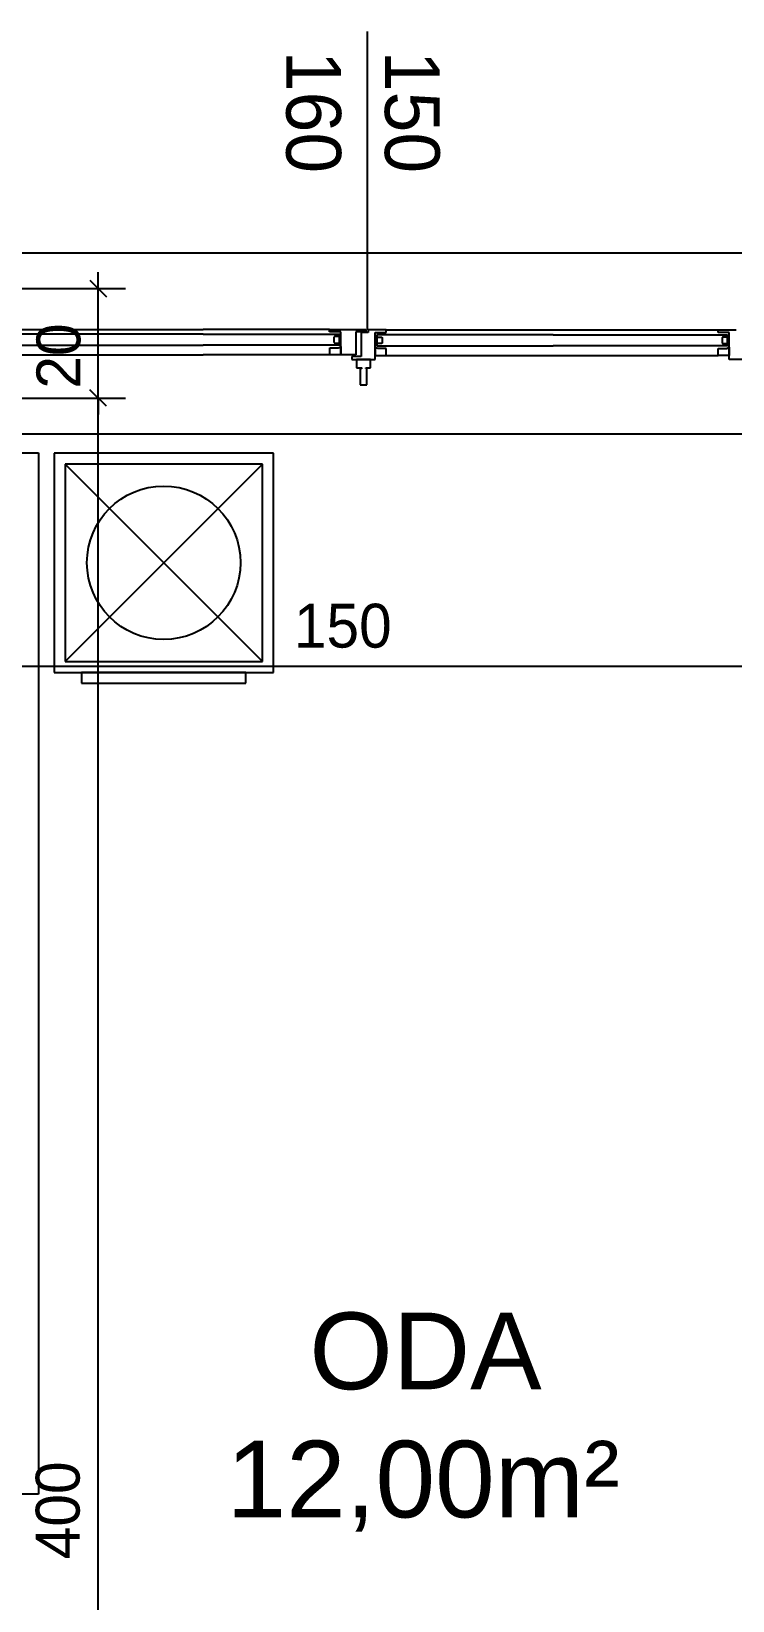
# Model space of a CAD drawing. Extents: x 182769.15 to 182771.38, y 101811.72 to 101812.21.
# Drawn here: x 182769.6541 to 182769.6797, y 101812.0719 to 101812.1292 of the extents above; entities that cross this region are included whole.
import ezdxf

# ---------------------------------------------------------------- set-up
doc = ezdxf.new("R2010")
doc.units = 0
doc.header["$MEASUREMENT"] = 0
doc.linetypes.add('DUZ', pattern=[500, 500])
doc.layers.get('0').update_dxf_attribs({"color": 1, "linetype": 'DUZ'})
for name, color, linetype in [('DENIZLIK', 25, 'Continuous'), ('iç yatay', 3, 'Continuous'), ('PENCERE', 3, 'Continuous'), ('POZ', 3, 'Continuous'), ('tefriş', 21, 'Continuous'), ('YAZıMAHAL', 4, 'Continuous')]:
    doc.layers.add(name, color=color, linetype=linetype)
doc.styles.add('ARIAL', font='arial.ttf', dxfattribs={"height": 10})
doc.styles.add('İÇ ÖLÇÜ', font='stylu.ttf', dxfattribs={"height": 8})
doc.styles.add('M2', font='', dxfattribs={"height": 10})
doc.styles.get('M2').set_extended_font_data('Turkish Arial')

msp = doc.modelspace()

# ---------------------------------------------------------------- linework, layer by layer
at = {"color": 0, "linetype": 'ByBlock'}
for p, q in [((182769.656266, 101812.120123), (182769.656866, 101812.119523)), ((182769.656866, 101812.115524), (182769.656266, 101812.116124)), ((182769.656866, 101812.115524), (182769.656266, 101812.116124))]:
    msp.add_line(p, q, dxfattribs=at)
at = {"layer": 'DENIZLIK'}
for p, q in [((182769.651395, 101812.121124), (182769.681395, 101812.121124)), ((182769.651395, 101812.114524), (182769.681395, 101812.114524))]:
    msp.add_line(p, q, dxfattribs=at)
at = {"layer": 'iç yatay'}
for p, q in [((182769.656566, 101812.119823), (182769.656566, 101812.120423)), ((182769.653566, 101812.119823), (182769.657566, 101812.119823)), ((182769.656566, 101812.115824), (182769.656566, 101812.119823)), ((182769.656566, 101812.035424), (182769.656566, 101812.116224)), ((182769.653566, 101812.115824), (182769.657566, 101812.115824)), ((182769.653566, 101812.115824), (182769.657566, 101812.115824)), ((182769.656566, 101812.115824), (182769.656566, 101812.115224)), ((182769.650995, 101812.106044), (182769.681785, 101812.106044))]:
    msp.add_line(p, q, dxfattribs=at)
at = {"layer": 'PENCERE', "color": 1}
for p, q in [((182769.65286, 101812.118329), (182769.660395, 101812.118329)), ((182769.665012, 101812.118329), (182769.660395, 101812.118329)), ((182769.667077, 101812.118312), (182769.679181, 101812.118312)), ((182769.652853, 101812.1174), (182769.660395, 101812.1174)), ((182769.665018, 101812.1174), (182769.660395, 101812.1174)), ((182769.667075, 101812.117378), (182769.679183, 101812.117378))]:
    msp.add_line(p, q, dxfattribs=at)
at = {"layer": 'PENCERE'}
for p, q in [((182769.665012, 101812.118329), (182769.666327, 101812.11833)), ((182769.665012, 101812.118237), (182769.665012, 101812.118329)), ((182769.665418, 101812.118238), (182769.665012, 101812.118237)), ((182769.665418, 101812.1174), (182769.665418, 101812.118238)), ((182769.666327, 101812.118238), (182769.665971, 101812.118238)), ((182769.665971, 101812.118238), (182769.665971, 101812.117402)), ((182769.666327, 101812.11833), (182769.666327, 101812.118238)), ((182769.667077, 101812.118312), (182769.666414, 101812.118312)), ((182769.666414, 101812.118312), (182769.666414, 101812.118213)), ((182769.667077, 101812.11822), (182769.667077, 101812.118312)), ((182769.679181, 101812.118312), (182769.679844, 101812.118312)), ((182769.679181, 101812.11822), (182769.679181, 101812.118312)), ((182769.660395, 101812.118155), (182769.652505, 101812.118155)), ((182769.652505, 101812.117753), (182769.660395, 101812.117753)), ((182769.660395, 101812.118155), (182769.665367, 101812.118155)), ((182769.665367, 101812.117753), (182769.660395, 101812.117753)), ((182769.665018, 101812.117656), (182769.66532, 101812.117656)), ((182769.665018, 101812.1174), (182769.665018, 101812.117656)), ((182769.665169, 101812.118047), (182769.665167, 101812.11804)), ((182769.665167, 101812.11804), (182769.665167, 101812.118033)), ((182769.665167, 101812.118033), (182769.665167, 101812.117873)), ((182769.665167, 101812.117873), (182769.665167, 101812.117866)), ((182769.665167, 101812.117866), (182769.665169, 101812.117859)), ((182769.665171, 101812.118053), (182769.665169, 101812.118047)), ((182769.665169, 101812.117859), (182769.665171, 101812.117853)), ((182769.665175, 101812.118059), (182769.665171, 101812.118053)), ((182769.665171, 101812.117853), (182769.665175, 101812.117847)), ((182769.665179, 101812.118064), (182769.665175, 101812.118059)), ((182769.665175, 101812.117847), (182769.665179, 101812.117842)), ((182769.665183, 101812.118068), (182769.665179, 101812.118064)), ((182769.665179, 101812.117842), (182769.665183, 101812.117838)), ((182769.665189, 101812.118071), (182769.665183, 101812.118068)), ((182769.665183, 101812.117838), (182769.665189, 101812.117836)), ((182769.665194, 101812.118073), (182769.665189, 101812.118071)), ((182769.665189, 101812.117836), (182769.665194, 101812.117834)), ((182769.6652, 101812.118073), (182769.665194, 101812.118073)), ((182769.665194, 101812.117834), (182769.6652, 101812.117833)), ((182769.665333, 101812.118073), (182769.6652, 101812.118073)), ((182769.6652, 101812.117833), (182769.665333, 101812.117833)), ((182769.66532, 101812.117656), (182769.665362, 101812.11767)), ((182769.665339, 101812.118073), (182769.665333, 101812.118073)), ((182769.665333, 101812.117833), (182769.665339, 101812.117834)), ((182769.665333, 101812.117833), (182769.665333, 101812.117833)), ((182769.665345, 101812.118071), (182769.665339, 101812.118073)), ((182769.665339, 101812.117834), (182769.665345, 101812.117836)), ((182769.66535, 101812.118068), (182769.665345, 101812.118071)), ((182769.665345, 101812.117836), (182769.66535, 101812.117838)), ((182769.665355, 101812.118064), (182769.66535, 101812.118068)), ((182769.66535, 101812.117838), (182769.665355, 101812.117842)), ((182769.665359, 101812.118059), (182769.665355, 101812.118064)), ((182769.665355, 101812.117842), (182769.665359, 101812.117847)), ((182769.665362, 101812.118053), (182769.665359, 101812.118059)), ((182769.665359, 101812.117847), (182769.665362, 101812.117853)), ((182769.665365, 101812.118047), (182769.665362, 101812.118053)), ((182769.665362, 101812.117853), (182769.665365, 101812.117859)), ((182769.665362, 101812.11767), (182769.665404, 101812.117691)), ((182769.665366, 101812.11804), (182769.665365, 101812.118047)), ((182769.665365, 101812.117859), (182769.665366, 101812.117866)), ((182769.665367, 101812.118033), (182769.665366, 101812.11804)), ((182769.665366, 101812.117866), (182769.665367, 101812.117873)), ((182769.665367, 101812.118155), (182769.665367, 101812.117753)), ((182769.665367, 101812.117873), (182769.665367, 101812.118033)), ((182769.665367, 101812.118033), (182769.665367, 101812.118033)), ((182769.665404, 101812.117691), (182769.665418, 101812.117701)), ((182769.665418, 101812.117701), (182769.665418, 101812.1174)), ((182769.666414, 101812.118213), (182769.666158, 101812.118213)), ((182769.666158, 101812.118213), (182769.666158, 101812.117337)), ((182769.666673, 101812.117238), (182769.666673, 101812.11822)), ((182769.666673, 101812.11822), (182769.667077, 101812.11822)), ((182769.666689, 101812.117669), (182769.666673, 101812.11768)), ((182769.666673, 101812.11768), (182769.666673, 101812.117378)), ((182769.666731, 101812.117648), (182769.666689, 101812.117669)), ((182769.67317, 101812.118133), (182769.666727, 101812.118133)), ((182769.666727, 101812.118133), (182769.666727, 101812.117731)), ((182769.666727, 101812.118018), (182769.666729, 101812.118025)), ((182769.666727, 101812.118011), (182769.666727, 101812.118018)), ((182769.666727, 101812.117851), (182769.666727, 101812.118011)), ((182769.666727, 101812.118011), (182769.666727, 101812.118011)), ((182769.666727, 101812.117844), (182769.666727, 101812.117851)), ((182769.666729, 101812.117837), (182769.666727, 101812.117844)), ((182769.666727, 101812.117731), (182769.67317, 101812.117731)), ((182769.666729, 101812.118025), (182769.666731, 101812.118031)), ((182769.666731, 101812.117831), (182769.666729, 101812.117837)), ((182769.666731, 101812.118031), (182769.666734, 101812.118037)), ((182769.666734, 101812.117825), (182769.666731, 101812.117831)), ((182769.666734, 101812.118037), (182769.666739, 101812.118042)), ((182769.666739, 101812.117821), (182769.666734, 101812.117825)), ((182769.666739, 101812.118042), (182769.666743, 101812.118046)), ((182769.666743, 101812.117817), (182769.666739, 101812.117821)), ((182769.666743, 101812.118046), (182769.666749, 101812.118049)), ((182769.666749, 101812.117814), (182769.666743, 101812.117817)), ((182769.666749, 101812.118049), (182769.666754, 101812.118051)), ((182769.666754, 101812.117812), (182769.666749, 101812.117814)), ((182769.666754, 101812.118051), (182769.66676, 101812.118051)), ((182769.66676, 101812.117811), (182769.666754, 101812.117812)), ((182769.66676, 101812.118051), (182769.666893, 101812.118051)), ((182769.666893, 101812.117811), (182769.66676, 101812.117811)), ((182769.66676, 101812.117811), (182769.66676, 101812.117811)), ((182769.666893, 101812.118051), (182769.666899, 101812.118051)), ((182769.666899, 101812.117812), (182769.666893, 101812.117811)), ((182769.666899, 101812.118051), (182769.666905, 101812.118049)), ((182769.666905, 101812.117814), (182769.666899, 101812.117812)), ((182769.666905, 101812.118049), (182769.66691, 101812.118046)), ((182769.66691, 101812.117817), (182769.666905, 101812.117814)), ((182769.66691, 101812.118046), (182769.666915, 101812.118042)), ((182769.666915, 101812.117821), (182769.66691, 101812.117817)), ((182769.666915, 101812.118042), (182769.666919, 101812.118037)), ((182769.666919, 101812.117825), (182769.666915, 101812.117821)), ((182769.666919, 101812.118037), (182769.666922, 101812.118031)), ((182769.666922, 101812.117831), (182769.666919, 101812.117825)), ((182769.666922, 101812.118031), (182769.666925, 101812.118025)), ((182769.666925, 101812.117837), (182769.666922, 101812.117831)), ((182769.666925, 101812.118025), (182769.666926, 101812.118018)), ((182769.666926, 101812.117844), (182769.666925, 101812.117837)), ((182769.666926, 101812.118018), (182769.666927, 101812.118011)), ((182769.666927, 101812.117851), (182769.666926, 101812.117844)), ((182769.666927, 101812.118011), (182769.666927, 101812.117851)), ((182769.67317, 101812.118133), (182769.679531, 101812.118133)), ((182769.679531, 101812.117731), (182769.67317, 101812.117731)), ((182769.679585, 101812.11822), (182769.679181, 101812.11822)), ((182769.679332, 101812.118018), (182769.679331, 101812.118011)), ((182769.679331, 101812.118011), (182769.679331, 101812.117851)), ((182769.679331, 101812.117851), (182769.679332, 101812.117845)), ((182769.679333, 101812.118025), (182769.679332, 101812.118018)), ((182769.679332, 101812.117845), (182769.679333, 101812.117838)), ((182769.679336, 101812.118031), (182769.679333, 101812.118025)), ((182769.679333, 101812.117838), (182769.679336, 101812.117831)), ((182769.679339, 101812.118037), (182769.679336, 101812.118031)), ((182769.679336, 101812.117831), (182769.679339, 101812.117826)), ((182769.679343, 101812.118042), (182769.679339, 101812.118037)), ((182769.679339, 101812.117826), (182769.679343, 101812.117821)), ((182769.679348, 101812.118046), (182769.679343, 101812.118042)), ((182769.679343, 101812.117821), (182769.679348, 101812.117817)), ((182769.679353, 101812.118049), (182769.679348, 101812.118046)), ((182769.679348, 101812.117817), (182769.679353, 101812.117814)), ((182769.679359, 101812.118051), (182769.679353, 101812.118049)), ((182769.679353, 101812.117814), (182769.679359, 101812.117812)), ((182769.679365, 101812.118051), (182769.679359, 101812.118051)), ((182769.679359, 101812.117812), (182769.679365, 101812.117811)), ((182769.679498, 101812.118051), (182769.679365, 101812.118051)), ((182769.679365, 101812.117811), (182769.679498, 101812.117811)), ((182769.679504, 101812.118051), (182769.679498, 101812.118051)), ((182769.679498, 101812.117811), (182769.679504, 101812.117812)), ((182769.679498, 101812.117811), (182769.679498, 101812.117811)), ((182769.679509, 101812.118049), (182769.679504, 101812.118051)), ((182769.679504, 101812.117812), (182769.679509, 101812.117814)), ((182769.679515, 101812.118046), (182769.679509, 101812.118049)), ((182769.679509, 101812.117814), (182769.679515, 101812.117817)), ((182769.679519, 101812.118042), (182769.679515, 101812.118046)), ((182769.679515, 101812.117817), (182769.679519, 101812.117821)), ((182769.679524, 101812.118037), (182769.679519, 101812.118042)), ((182769.679519, 101812.117821), (182769.679524, 101812.117826)), ((182769.679527, 101812.118031), (182769.679524, 101812.118037)), ((182769.679524, 101812.117826), (182769.679527, 101812.117831)), ((182769.679529, 101812.118025), (182769.679527, 101812.118031)), ((182769.679527, 101812.117831), (182769.679529, 101812.117838)), ((182769.679527, 101812.117648), (182769.679569, 101812.117669)), ((182769.679531, 101812.118018), (182769.679529, 101812.118025)), ((182769.679529, 101812.117838), (182769.679531, 101812.117845)), ((182769.679531, 101812.118133), (182769.679531, 101812.117731)), ((182769.679531, 101812.118011), (182769.679531, 101812.118018)), ((182769.679531, 101812.117851), (182769.679531, 101812.118011)), ((182769.679531, 101812.118011), (182769.679531, 101812.118011)), ((182769.679531, 101812.117845), (182769.679531, 101812.117851)), ((182769.679569, 101812.117669), (182769.679585, 101812.11768)), ((182769.679585, 101812.117238), (182769.679585, 101812.11822)), ((182769.679585, 101812.11768), (182769.679585, 101812.117378)), ((182769.665418, 101812.1174), (182769.665018, 101812.1174)), ((182769.665971, 101812.117402), (182769.665418, 101812.1174)), ((182769.666158, 101812.117337), (182769.665822, 101812.117336)), ((182769.665822, 101812.117336), (182769.665822, 101812.117238)), ((182769.665822, 101812.117238), (182769.666673, 101812.117238)), ((182769.666673, 101812.117378), (182769.667075, 101812.117378)), ((182769.666773, 101812.117634), (182769.666731, 101812.117648)), ((182769.666801, 101812.117634), (182769.666773, 101812.117634)), ((182769.667012, 101812.117634), (182769.666773, 101812.117634)), ((182769.667075, 101812.117634), (182769.667012, 101812.117634)), ((182769.667075, 101812.117378), (182769.667075, 101812.117634)), ((182769.679183, 101812.117378), (182769.679183, 101812.117634)), ((182769.679183, 101812.117634), (182769.679246, 101812.117634)), ((182769.679585, 101812.117378), (182769.679183, 101812.117378)), ((182769.679246, 101812.117634), (182769.679485, 101812.117634)), ((182769.679457, 101812.117634), (182769.679485, 101812.117634)), ((182769.679485, 101812.117634), (182769.679527, 101812.117648)), ((182769.680436, 101812.117238), (182769.679585, 101812.117238))]:
    msp.add_line(p, q, dxfattribs=at)
at = {"layer": 'PENCERE', "color": 234}
for p, q in [((182769.665988, 101812.11723), (182769.665988, 101812.11693)), ((182769.666508, 101812.11723), (182769.665988, 101812.11723)), ((182769.666508, 101812.11693), (182769.666508, 101812.11723)), ((182769.665988, 101812.11693), (182769.666188, 101812.11693)), ((182769.666188, 101812.11691), (182769.666123, 101812.11691)), ((182769.666123, 101812.11691), (182769.666123, 101812.11631)), ((182769.666188, 101812.11693), (182769.666188, 101812.11691)), ((182769.666328, 101812.11691), (182769.666328, 101812.11693)), ((182769.666328, 101812.11693), (182769.666508, 101812.11693)), ((182769.666373, 101812.11691), (182769.666328, 101812.11691)), ((182769.666373, 101812.11631), (182769.666373, 101812.11691)), ((182769.666123, 101812.11631), (182769.666373, 101812.11631))]:
    msp.add_line(p, q, dxfattribs=at)
at = {"layer": 'POZ'}
msp.add_line((182769.666395, 101812.118312), (182769.666395, 101812.129206), dxfattribs=at)
at = {"layer": 'tefriş'}
for p, q in [((182769.636395, 101812.113824), (182769.654395, 101812.113824)), ((182769.654395, 101812.113824), (182769.654395, 101812.075824)), ((182769.654958, 101812.113816), (182769.654958, 101812.105816)), ((182769.662958, 101812.113816), (182769.654958, 101812.113816)), ((182769.662958, 101812.105816), (182769.662958, 101812.113816)), ((182769.654958, 101812.105816), (182769.662958, 101812.105816)), ((182769.661958, 101812.105816), (182769.655958, 101812.105816)), ((182769.654395, 101812.075824), (182769.636395, 101812.075824))]:
    msp.add_line(p, q, dxfattribs=at)
at = {"layer": 'tefriş', "color": 8}
for p, q in [((182769.655358, 101812.113416), (182769.655358, 101812.106216)), ((182769.662558, 101812.113416), (182769.655358, 101812.106216)), ((182769.655358, 101812.113416), (182769.662558, 101812.106216)), ((182769.662558, 101812.113416), (182769.655358, 101812.113416)), ((182769.662558, 101812.106216), (182769.662558, 101812.113416)), ((182769.655358, 101812.106216), (182769.662558, 101812.106216)), ((182769.655958, 101812.105816), (182769.655958, 101812.105416)), ((182769.661958, 101812.105416), (182769.661958, 101812.105816)), ((182769.655958, 101812.105416), (182769.661958, 101812.105416))]:
    msp.add_line(p, q, dxfattribs=at)
msp.add_circle((182769.658958, 101812.109816), 0.0028, dxfattribs=at)

# ---------------------------------------------------------------- texts
at = {"layer": 'iç yatay', "color": 11, "style": 'İÇ ÖLÇÜ'}
for s, p in [('20', (182769.655915, 101812.116169)), ('400', (182769.655889, 101812.073452))]:
    msp.add_text(s, height=0.0016, rotation=90, dxfattribs=at).set_placement(p)
msp.add_text('150', height=0.0016, dxfattribs=at).set_placement((182769.663706, 101812.106719))
at = {"layer": 'POZ', "style": 'M2', "flags": 4}
for tag, p in [('160', (182769.663428, 101812.128496)), ('150', (182769.667027, 101812.128496))]:
    msp.add_attdef(tag, p, '150', height=0.002, rotation=270, dxfattribs=at)
at = {"layer": 'YAZıMAHAL', "style": 'ARIAL'}
for s, p in [('ODA', (182769.664271, 101812.079656)), ('12,00m²', (182769.661248, 101812.074978))]:
    msp.add_text(s, height=0.0028, dxfattribs=at).set_placement(p)

doc.saveas('drawing.dxf')
